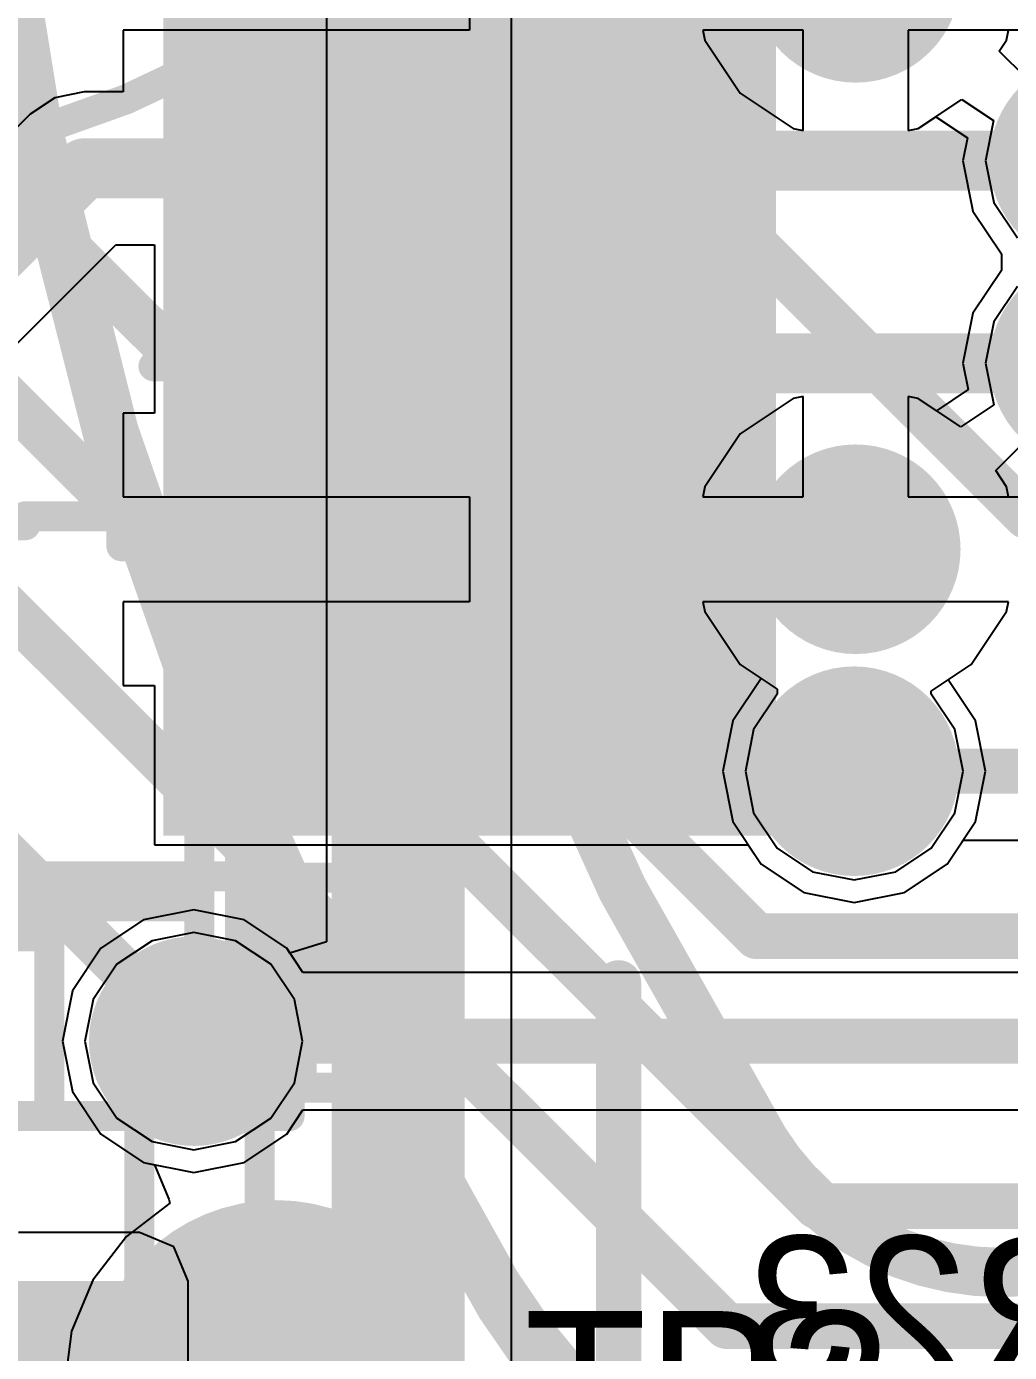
# Model space of a CAD drawing. Header units: millimetres. Extents: x 6 to 417, y 41 to 311.
# Drawn here: x 88.268 to 91.542, y 93.512 to 97.933 of the extents above; entities that cross this region are included whole.
import ezdxf

# ---------------------------------------------------------------- set-up
doc = ezdxf.new("R2010")
doc.units = ezdxf.units.MM
for name, color, linetype in [('BottomLayer', 5, 'Continuous'), ('BottomOverlay', 54, 'Continuous'), ('BottomPaste', 16, 'Continuous'), ('BottomSolder', 6, 'Continuous'), ('DrillDrawing', 1, 'Continuous'), ('KeepOutLayer', 6, 'Continuous'), ('Mechanical2', 216, 'Continuous'), ('Mechanical4', 56, 'Continuous'), ('MidLayer1', 16, 'Continuous'), ('MidLayer2', 76, 'Continuous'), ('MultiLayer', 9, 'Continuous'), ('TopLayer', 1, 'Continuous'), ('TopOverlay', 2, 'Continuous'), ('TopSolder', 216, 'Continuous')]:
    doc.layers.add(name, color=color, linetype=linetype)

msp = doc.modelspace()

# ---------------------------------------------------------------- linework, layer by layer
at = {"layer": 'BottomLayer'}
for p, q in [((89.744, 98.27), (89.744, 97.92)), ((89.744, 97.92), (88.59, 97.92)), ((88.59, 97.92), (88.59, 97.7149)), ((88.46, 97.7149), (88.3625, 97.6955)), ((88.59, 97.7149), (88.46, 97.7149)), ((88.3625, 97.6955), (88.2798, 97.6402)), ((88.2798, 97.6402), (87.5198, 96.8802)), ((87.9549, 96.5944), (88.5656, 97.2051)), ((88.5656, 97.2051), (88.694, 97.2051)), ((88.694, 97.2051), (88.694, 97.11)), ((88.694, 97.11), (88.694, 96.644)), ((88.694, 96.644), (88.59, 96.644)), ((88.59, 96.644), (88.59, 96.365)), ((88.59, 96.365), (89.744, 96.365)), ((89.744, 96.365), (89.744, 96.015)), ((89.744, 96.015), (88.59, 96.015)), ((88.59, 96.015), (88.59, 95.736)), ((88.59, 95.736), (88.694, 95.736)), ((88.694, 95.736), (88.694, 95.205)), ((91.3346, 95.1404), (91.3882, 95.2206)), ((91.3882, 95.2206), (91.95, 95.2206)), ((88.694, 95.205), (90.6723, 95.205)), ((90.6723, 95.205), (90.7154, 95.1404)), ((90.7154, 95.1404), (90.8575, 95.0455)), ((91.1925, 95.0455), (91.3346, 95.1404)), ((90.8575, 95.0455), (91.025, 95.0122)), ((91.025, 95.0122), (91.1925, 95.0455)), ((88.825, 94.9878), (88.6575, 94.9545)), ((88.9925, 94.9545), (88.825, 94.9878)), ((88.6575, 94.9545), (88.5154, 94.8596)), ((89.1346, 94.8596), (88.9925, 94.9545)), ((88.5154, 94.8596), (88.4205, 94.7175)), ((89.1882, 94.7794), (89.1346, 94.8596)), ((91.88, 94.7794), (89.1882, 94.7794)), ((88.4205, 94.7175), (88.3872, 94.55)), ((88.3872, 94.55), (88.4205, 94.3825)), ((88.4205, 94.3825), (88.5154, 94.2404)), ((89.1346, 94.2404), (89.1882, 94.3206)), ((89.1882, 94.3206), (91.975, 94.3206)), ((88.5154, 94.2404), (88.6575, 94.1455)), ((88.9925, 94.1455), (89.1346, 94.2404)), ((88.6575, 94.1455), (88.825, 94.1122)), ((88.825, 94.1122), (88.9925, 94.1455)), ((88.644, 93.9124), (88.2413, 93.9124)), ((88.7588, 93.8648), (88.644, 93.9124)), ((88.8064, 93.75), (88.7588, 93.8648)), ((88.8064, 91.25), (88.8064, 93.75))]:
    msp.add_line(p, q, dxfattribs=at)
for points, const_width in [([(90.8903, 98.095, 1), (91.1697, 98.095, 1)], 0.2794), ([(89.69, 97.485, 1), (89.79, 97.485, 1)], 0.1), ([(88.41, 97.46, 1), (88.51, 97.46, 1)], 0.1), ([(88.41, 97.46, 1), (88.51, 97.46, 1)], 0.1), ([(89.694, 97.46, 1), (89.794, 97.46, 1)], 0.1), ([(89.68, 96.81, 1), (89.78, 96.81, 1)], 0.1), ([(90.8903, 96.19, 1), (91.1697, 96.19, 1)], 0.2794), ([(89.6765, 96.19, 1), (89.8035, 96.19, 1)], 0.127), ([(90.9665, 96.19, 1), (91.0935, 96.19, 1)], 0.127), ([(90.8853, 95.45, 1), (91.1647, 95.45, 1)], 0.2794), ([(89.69, 95.555, 1), (89.79, 95.555, 1)], 0.1), ([(90.87, 95.555, 1), (90.97, 95.555, 1)], 0.1), ([(90.87, 95.555, 1), (90.97, 95.555, 1)], 0.1), ([(90.975, 95.45, 1), (91.075, 95.45, 1)], 0.1), ([(90.9875, 95.45, 1), (91.0625, 95.45, 1)], 0.075), ([(88.6853, 94.55, 1), (88.9647, 94.55, 1)], 0.2794), ([(88.7875, 94.55, 1), (88.8625, 94.55, 1)], 0.075)]:
    msp.add_lwpolyline(points, format="xyb", close=True, dxfattribs=dict(at, const_width=const_width))
for points, const_width in [([(89.74, 97.485), (91.825, 97.485)], 0.2), ([(87.7, 96.7), (88.46, 97.46)], 0.2), ([(88.46, 97.46), (89.744, 97.46)], 0.2), ([(89.73, 96.81), (91.825, 96.81)], 0.2), ([(89.74, 96.19), (91.03, 96.19)], 0.254), ([(89.74, 95.555), (90.92, 95.555)], 0.2), ([(90.92, 95.555), (91.025, 95.45)], 0.2), ([(91.025, 95.45), (91.95, 95.45)], 0.15), ([(88.825, 94.55), (91.975, 94.55)], 0.15)]:
    msp.add_lwpolyline(points, dxfattribs=dict(at, const_width=const_width))
for points in [[(90.644, 97.895), (90.644, 98.295), (88.844, 97.895), (88.844, 98.295)], [(90.644, 97.26), (90.644, 97.66), (88.844, 97.26), (88.844, 97.66)], [(90.644, 96.625), (90.644, 97.025), (88.844, 96.625), (88.844, 97.025)], [(90.644, 95.99), (90.644, 96.39), (88.844, 95.99), (88.844, 96.39)], [(90.644, 95.355), (90.644, 95.755), (88.844, 95.355), (88.844, 95.755)], [(88.644, 91.25), (88.644, 93.75), (86.644, 91.25), (86.644, 93.75)]]:
    msp.add_solid(points, dxfattribs=at)
at = {"layer": 'BottomOverlay', "const_width": 0.15}
msp.add_lwpolyline([(90.2404, 92.8964), (90.2404, 94.745)], dxfattribs=at)
at = {"layer": 'BottomOverlay', "const_width": 0.075}
msp.add_lwpolyline([(90.2029, 94.745, 1), (90.2779, 94.745, 1)], format="xyb", close=True, dxfattribs=at)
at = {"layer": 'BottomPaste'}
for points in [[(90.594, 97.31), (90.594, 97.61), (88.894, 97.31), (88.894, 97.61)], [(90.594, 96.675), (90.594, 96.975), (88.894, 96.675), (88.894, 96.975)], [(90.594, 96.04), (90.594, 96.34), (88.894, 96.04), (88.894, 96.34)], [(90.594, 95.405), (90.594, 95.705), (88.894, 95.405), (88.894, 95.705)]]:
    msp.add_solid(points, dxfattribs=at)
at = {"layer": 'BottomSolder', "const_width": 0.3494}
for points in [[(90.8553, 98.095, 1), (91.2047, 98.095, 1)], [(91.6503, 97.485, 1), (91.9997, 97.485, 1)], [(91.6503, 96.81, 1), (91.9997, 96.81, 1)], [(90.8553, 96.19, 1), (91.2047, 96.19, 1)], [(90.8503, 95.45, 1), (91.1997, 95.45, 1)], [(88.6503, 94.55, 1), (88.9997, 94.55, 1)]]:
    msp.add_lwpolyline(points, format="xyb", close=True, dxfattribs=at)
at = {"layer": 'BottomSolder'}
for points in [[(90.764, 97.775), (90.764, 98.415), (88.724, 97.775), (88.724, 98.415)], [(90.764, 97.14), (90.764, 97.78), (88.724, 97.14), (88.724, 97.78)], [(90.764, 96.505), (90.764, 97.145), (88.724, 96.505), (88.724, 97.145)], [(90.764, 95.87), (90.764, 96.51), (88.724, 95.87), (88.724, 96.51)], [(90.764, 95.235), (90.764, 95.875), (88.724, 95.235), (88.724, 95.875)]]:
    msp.add_solid(points, dxfattribs=at)
at = {"layer": 'DrillDrawing', "const_width": 0.1}
for points in [[(119.9857, 99, -39.996351), (119.9857, 101)], [(119.9819, 99, -39.98872), (119.9819, 101)]]:
    msp.add_lwpolyline(points, format="xyb", dxfattribs=at)
at = {"layer": 'DrillDrawing', "const_width": 0.1524}
for points in [[(90.9538, 96.19, 1), (91.1062, 96.19, 1)], [(90.9488, 95.45, 1), (91.1012, 95.45, 1)], [(88.7488, 94.55, 1), (88.9012, 94.55, 1)]]:
    msp.add_lwpolyline(points, format="xyb", close=True, dxfattribs=at)
at = {"layer": 'KeepOutLayer', "const_width": 0.1}
msp.add_lwpolyline([(119.9857, 99, -39.996351), (119.9857, 101)], format="xyb", dxfattribs=at)
at = {"layer": 'Mechanical2', "const_width": 0.1}
for points in [[(89.0439, 92.0097), (89.0439, 108.2)], [(88.9789, 94.3), (88.9789, 105.7)], [(89.4339, 94.9), (89.4339, 105.1)], [(88.8439, 96.96), (88.8439, 103.675)], [(89.3339, 97.4212), (89.3339, 102.5787)], [(89.3339, 97.4212), (90.2439, 98.3)], [(88.9789, 97.0784), (89.3339, 97.4212)], [(89.3339, 96.8), (89.3339, 97.4212)], [(88.6906, 96.8), (88.9789, 97.0784)], [(88.7739, 96.69), (88.7739, 96.96)], [(88.7739, 96.96), (88.8145, 96.96)], [(88.8145, 96.69), (88.8145, 96.96)], [(88.8145, 96.96), (88.9615, 96.96)], [(88.8769, 96.69), (88.8769, 96.96)], [(88.9615, 96.69), (88.9615, 96.96)], [(88.9615, 96.96), (89.2239, 96.96)], [(88.9769, 96.69), (88.9769, 96.96)], [(88.9903, 96.69), (88.9903, 96.96)], [(89.1339, 96.66), (89.1339, 96.96)], [(89.1373, 96.69), (89.1373, 96.96)], [(89.2239, 96.69), (89.2239, 96.96)], [(89.2239, 96.96), (89.9939, 96.96)], [(89.9939, 96.69), (89.9939, 96.96)], [(89.9939, 96.96), (90.0439, 96.96)], [(90.0439, 96.69), (90.0439, 96.96)], [(90.0439, 96.96), (90.1439, 96.96)], [(90.1439, 96.69), (90.1439, 96.96)], [(89.2809, 96.275), (89.2809, 96.875)], [(89.2809, 96.875), (89.4339, 96.875)], [(88.6906, 96.8), (88.9789, 96.8)], [(88.9789, 96.8), (89.2843, 96.8)], [(89.2843, 96.8), (89.5839, 96.8)], [(89.2843, 96.35), (89.2843, 96.8)], [(89.3339, 96.2), (89.3339, 96.8)], [(89.4843, 96.35), (89.4843, 96.8)], [(89.4939, 96.2), (89.4939, 96.8)], [(89.5447, 96.35), (89.5447, 96.8)], [(89.5484, 96.35), (89.5484, 96.8)], [(89.5839, 96.35), (89.5839, 96.8)], [(89.5839, 96.8), (89.6127, 96.8)], [(89.6127, 96.35), (89.6127, 96.8)], [(89.6127, 96.8), (89.7444, 96.8)], [(89.7036, 96.2), (89.7036, 96.8)], [(89.7039, 96.2), (89.7039, 96.8)], [(89.7444, 96.35), (89.7444, 96.8)], [(89.7444, 96.8), (89.9033, 96.8)], [(89.9033, 96.2), (89.9033, 96.8)], [(89.9033, 96.8), (89.9039, 96.8)], [(89.9039, 96.2), (89.9039, 96.8)], [(88.7739, 96.69), (88.8145, 96.69)], [(88.8145, 96.69), (88.9615, 96.69)], [(88.8439, 96.325), (88.8439, 96.69)], [(88.9615, 96.69), (89.2239, 96.69)], [(89.2239, 96.69), (89.9939, 96.69)], [(89.9939, 96.69), (90.0439, 96.69)], [(90.0439, 96.69), (90.1439, 96.69)], [(89.1339, 96.66), (89.4339, 96.66)], [(88.7739, 96.055), (88.7739, 96.325)], [(88.7739, 96.325), (88.8145, 96.325)], [(88.8145, 96.055), (88.8145, 96.325)], [(88.8145, 96.325), (88.9615, 96.325)], [(88.8769, 96.055), (88.8769, 96.325)], [(88.9615, 96.055), (88.9615, 96.325)], [(88.9615, 96.325), (89.2239, 96.325)], [(88.9769, 96.055), (88.9769, 96.325)], [(88.9903, 96.055), (88.9903, 96.325)], [(89.1339, 96.025), (89.1339, 96.325)], [(89.1373, 96.055), (89.1373, 96.325)], [(89.2239, 96.055), (89.2239, 96.325)], [(89.2239, 96.325), (89.9939, 96.325)], [(89.2843, 96.35), (89.5839, 96.35)], [(89.5515, 96.35), (89.5617, 96.2)], [(89.5839, 96.35), (89.6127, 96.35)], [(89.6127, 96.35), (89.7444, 96.35)], [(89.7444, 96.35), (89.7513, 96.35)], [(89.7513, 96.35), (89.7614, 96.2)], [(89.9939, 96.055), (89.9939, 96.325)], [(89.9939, 96.325), (90.0439, 96.325)], [(90.0439, 96.055), (90.0439, 96.325)], [(90.0439, 96.325), (90.1439, 96.325)], [(90.1439, 96.055), (90.1439, 96.325)], [(88.2639, 96.3), (88.5739, 96.3)], [(88.2639, 96.27), (88.2639, 96.3)], [(88.5839, 96.2), (88.5839, 96.29)], [(87.0239, 96.27), (88.2639, 96.27)], [(89.2809, 96.275), (89.4339, 96.275)], [(88.5839, 96.2), (88.9789, 96.2)], [(88.9789, 96.2), (89.3339, 96.2)], [(89.3339, 96.2), (89.4939, 96.2)], [(89.3339, 93.445), (89.3339, 96.2)], [(89.4939, 96.2), (89.5617, 96.2)], [(89.5617, 96.2), (89.7614, 96.2)], [(89.7614, 96.2), (89.9033, 96.2)], [(89.9033, 96.2), (89.9039, 96.2)], [(88.7739, 96.055), (88.8145, 96.055)], [(88.8145, 96.055), (88.9615, 96.055)], [(88.8439, 95.69), (88.8439, 96.055)], [(88.9615, 96.055), (89.2239, 96.055)], [(89.2239, 96.055), (89.9939, 96.055)], [(89.9939, 96.055), (90.0439, 96.055)], [(90.0439, 96.055), (90.1439, 96.055)], [(89.1339, 96.025), (89.4339, 96.025)], [(88.7739, 95.42), (88.7739, 95.69)], [(88.7739, 95.69), (88.8145, 95.69)], [(88.8145, 95.42), (88.8145, 95.69)], [(88.8145, 95.69), (88.9615, 95.69)], [(88.8769, 95.42), (88.8769, 95.69)], [(88.9615, 95.42), (88.9615, 95.69)], [(88.9615, 95.69), (89.2239, 95.69)], [(88.9769, 95.42), (88.9769, 95.69)], [(88.9903, 95.42), (88.9903, 95.69)], [(89.1339, 95.39), (89.1339, 95.69)], [(89.1373, 95.42), (89.1373, 95.69)], [(89.2239, 95.42), (89.2239, 95.69)], [(89.2239, 95.69), (89.9939, 95.69)], [(89.9939, 95.42), (89.9939, 95.69)], [(89.9939, 95.69), (90.0439, 95.69)], [(90.0439, 95.42), (90.0439, 95.69)], [(90.0439, 95.69), (90.1439, 95.69)], [(90.1439, 95.42), (90.1439, 95.69)], [(88.7739, 95.42), (88.8145, 95.42)], [(88.8145, 95.42), (88.9615, 95.42)], [(88.8439, 94.3), (88.8439, 95.42)], [(88.9615, 95.42), (89.2239, 95.42)], [(89.2239, 95.42), (89.9939, 95.42)], [(89.9939, 95.42), (90.0439, 95.42)], [(90.0439, 95.42), (90.1439, 95.42)], [(89.1339, 95.39), (89.4339, 95.39)], [(88.3439, 95.1), (89.1439, 95.1)], [(88.3439, 94.9), (88.3439, 95.1)], [(89.1439, 94.9), (89.1439, 95.1)], [(89.1839, 95.095), (89.4339, 95.095)], [(89.1839, 94.395), (89.1839, 95.095)], [(88.1789, 95), (88.8439, 95)], [(86.9439, 94.9), (88.3439, 94.9)], [(88.3439, 94.3), (88.3439, 94.9)], [(89.1439, 94.3), (89.1439, 94.9)], [(89.1439, 94.9), (89.4339, 94.9)], [(89.4339, 93.345), (89.4339, 94.9)], [(89.1839, 94.395), (89.4339, 94.395)], [(88.0439, 94.3), (88.6439, 94.3)], [(88.6439, 91.8), (88.6439, 94.3)], [(88.6439, 94.3), (89.1439, 94.3)], [(89.8197, 93.6531), (89.8517, 93.7338)], [(89.8517, 93.7338), (89.8602, 93.7551)]]:
    msp.add_lwpolyline(points, dxfattribs=at)
at = {"layer": 'Mechanical2'}
for points, const_width in [([(90.1439, 100, 1), (85.1439, 100, 1)], 0.1), ([(89.3089, 97.4212, 1), (89.3589, 97.4212, 1)], 0.05), ([(89.3089, 97.4212, 1), (89.3589, 97.4212, 1)], 0.05), ([(89.3089, 97.4212, 1), (89.3589, 97.4212, 1)], 0.05), ([(89.3089, 97.4212, 1), (89.3589, 97.4212, 1)], 0.05), ([(88.9539, 97.0784, 1), (89.0039, 97.0784, 1)], 0.05), ([(88.9539, 97.0784, 1), (89.0039, 97.0784, 1)], 0.05), ([(88.7489, 96.96, 1), (88.7989, 96.96, 1)], 0.05), ([(88.7489, 96.96, 1), (88.7989, 96.96, 1)], 0.05), ([(88.7895, 96.96, 1), (88.8395, 96.96, 1)], 0.05), ([(88.7895, 96.96, 1), (88.8395, 96.96, 1)], 0.05), ([(88.7895, 96.96, 1), (88.8395, 96.96, 1)], 0.05), ([(88.8189, 96.96, 1), (88.8689, 96.96, 1)], 0.05), ([(88.8519, 96.96, 1), (88.9019, 96.96, 1)], 0.05), ([(88.9365, 96.96, 1), (88.9865, 96.96, 1)], 0.05), ([(88.9365, 96.96, 1), (88.9865, 96.96, 1)], 0.05), ([(88.9365, 96.96, 1), (88.9865, 96.96, 1)], 0.05), ([(88.9519, 96.96, 1), (89.0019, 96.96, 1)], 0.05), ([(88.9653, 96.96, 1), (89.0153, 96.96, 1)], 0.05), ([(89.1089, 96.96, 1), (89.1589, 96.96, 1)], 0.05), ([(89.1123, 96.96, 1), (89.1623, 96.96, 1)], 0.05), ([(89.1989, 96.96, 1), (89.2489, 96.96, 1)], 0.05), ([(89.1989, 96.96, 1), (89.2489, 96.96, 1)], 0.05), ([(89.1989, 96.96, 1), (89.2489, 96.96, 1)], 0.05), ([(89.9689, 96.96, 1), (90.0189, 96.96, 1)], 0.05), ([(89.9689, 96.96, 1), (90.0189, 96.96, 1)], 0.05), ([(89.9689, 96.96, 1), (90.0189, 96.96, 1)], 0.05), ([(90.0189, 96.96, 1), (90.0689, 96.96, 1)], 0.05), ([(90.0189, 96.96, 1), (90.0689, 96.96, 1)], 0.05), ([(90.0189, 96.96, 1), (90.0689, 96.96, 1)], 0.05), ([(90.1189, 96.96, 1), (90.1689, 96.96, 1)], 0.05), ([(90.1189, 96.96, 1), (90.1689, 96.96, 1)], 0.05), ([(89.2559, 96.875, 1), (89.3059, 96.875, 1)], 0.05), ([(89.2559, 96.875, 1), (89.3059, 96.875, 1)], 0.05), ([(89.4089, 96.875, 1), (89.4589, 96.875, 1)], 0.05), ([(88.6656, 96.8, 1), (88.7156, 96.8, 1)], 0.05), ([(88.6656, 96.8, 1), (88.7156, 96.8, 1)], 0.05), ([(88.9539, 96.8, 1), (89.0039, 96.8, 1)], 0.05), ([(88.9539, 96.8, 1), (89.0039, 96.8, 1)], 0.05), ([(89.2593, 96.8, 1), (89.3093, 96.8, 1)], 0.05), ([(89.2593, 96.8, 1), (89.3093, 96.8, 1)], 0.05), ([(89.2593, 96.8, 1), (89.3093, 96.8, 1)], 0.05), ([(89.3089, 96.8, 1), (89.3589, 96.8, 1)], 0.05), ([(89.3089, 96.8, 1), (89.3589, 96.8, 1)], 0.05), ([(89.4593, 96.8, 1), (89.5093, 96.8, 1)], 0.05), ([(89.4689, 96.8, 1), (89.5189, 96.8, 1)], 0.05), ([(89.5197, 96.8, 1), (89.5697, 96.8, 1)], 0.05), ([(89.5234, 96.8, 1), (89.5734, 96.8, 1)], 0.05), ([(89.5589, 96.8, 1), (89.6089, 96.8, 1)], 0.05), ([(89.5589, 96.8, 1), (89.6089, 96.8, 1)], 0.05), ([(89.5589, 96.8, 1), (89.6089, 96.8, 1)], 0.05), ([(89.5877, 96.8, 1), (89.6377, 96.8, 1)], 0.05), ([(89.5877, 96.8, 1), (89.6377, 96.8, 1)], 0.05), ([(89.5877, 96.8, 1), (89.6377, 96.8, 1)], 0.05), ([(89.6786, 96.8, 1), (89.7286, 96.8, 1)], 0.05), ([(89.6789, 96.8, 1), (89.7289, 96.8, 1)], 0.05), ([(89.7194, 96.8, 1), (89.7694, 96.8, 1)], 0.05), ([(89.7194, 96.8, 1), (89.7694, 96.8, 1)], 0.05), ([(89.7194, 96.8, 1), (89.7694, 96.8, 1)], 0.05), ([(89.8783, 96.8, 1), (89.9283, 96.8, 1)], 0.05), ([(89.8783, 96.8, 1), (89.9283, 96.8, 1)], 0.05), ([(89.8783, 96.8, 1), (89.9283, 96.8, 1)], 0.05), ([(89.8789, 96.8, 1), (89.9289, 96.8, 1)], 0.05), ([(89.8789, 96.8, 1), (89.9289, 96.8, 1)], 0.05), ([(88.7489, 96.69, 1), (88.7989, 96.69, 1)], 0.05), ([(88.7489, 96.69, 1), (88.7989, 96.69, 1)], 0.05), ([(88.7895, 96.69, 1), (88.8395, 96.69, 1)], 0.05), ([(88.7895, 96.69, 1), (88.8395, 96.69, 1)], 0.05), ([(88.7895, 96.69, 1), (88.8395, 96.69, 1)], 0.05), ([(88.8189, 96.69, 1), (88.8689, 96.69, 1)], 0.05), ([(88.8519, 96.69, 1), (88.9019, 96.69, 1)], 0.05), ([(88.9365, 96.69, 1), (88.9865, 96.69, 1)], 0.05), ([(88.9365, 96.69, 1), (88.9865, 96.69, 1)], 0.05), ([(88.9365, 96.69, 1), (88.9865, 96.69, 1)], 0.05), ([(88.9519, 96.69, 1), (89.0019, 96.69, 1)], 0.05), ([(88.9653, 96.69, 1), (89.0153, 96.69, 1)], 0.05), ([(89.1123, 96.69, 1), (89.1623, 96.69, 1)], 0.05), ([(89.1989, 96.69, 1), (89.2489, 96.69, 1)], 0.05), ([(89.1989, 96.69, 1), (89.2489, 96.69, 1)], 0.05), ([(89.1989, 96.69, 1), (89.2489, 96.69, 1)], 0.05), ([(89.9689, 96.69, 1), (90.0189, 96.69, 1)], 0.05), ([(89.9689, 96.69, 1), (90.0189, 96.69, 1)], 0.05), ([(89.9689, 96.69, 1), (90.0189, 96.69, 1)], 0.05), ([(90.0189, 96.69, 1), (90.0689, 96.69, 1)], 0.05), ([(90.0189, 96.69, 1), (90.0689, 96.69, 1)], 0.05), ([(90.0189, 96.69, 1), (90.0689, 96.69, 1)], 0.05), ([(90.1189, 96.69, 1), (90.1689, 96.69, 1)], 0.05), ([(90.1189, 96.69, 1), (90.1689, 96.69, 1)], 0.05), ([(89.1089, 96.66, 1), (89.1589, 96.66, 1)], 0.05), ([(89.1089, 96.66, 1), (89.1589, 96.66, 1)], 0.05), ([(89.4089, 96.66, 1), (89.4589, 96.66, 1)], 0.05), ([(88.7489, 96.325, 1), (88.7989, 96.325, 1)], 0.05), ([(88.7489, 96.325, 1), (88.7989, 96.325, 1)], 0.05), ([(88.7895, 96.325, 1), (88.8395, 96.325, 1)], 0.05), ([(88.7895, 96.325, 1), (88.8395, 96.325, 1)], 0.05), ([(88.7895, 96.325, 1), (88.8395, 96.325, 1)], 0.05), ([(88.8189, 96.325, 1), (88.8689, 96.325, 1)], 0.05), ([(88.8519, 96.325, 1), (88.9019, 96.325, 1)], 0.05), ([(88.9365, 96.325, 1), (88.9865, 96.325, 1)], 0.05), ([(88.9365, 96.325, 1), (88.9865, 96.325, 1)], 0.05), ([(88.9365, 96.325, 1), (88.9865, 96.325, 1)], 0.05), ([(88.9519, 96.325, 1), (89.0019, 96.325, 1)], 0.05), ([(88.9653, 96.325, 1), (89.0153, 96.325, 1)], 0.05), ([(89.1089, 96.325, 1), (89.1589, 96.325, 1)], 0.05), ([(89.1123, 96.325, 1), (89.1623, 96.325, 1)], 0.05), ([(89.1989, 96.325, 1), (89.2489, 96.325, 1)], 0.05), ([(89.1989, 96.325, 1), (89.2489, 96.325, 1)], 0.05), ([(89.1989, 96.325, 1), (89.2489, 96.325, 1)], 0.05), ([(89.2593, 96.35, 1), (89.3093, 96.35, 1)], 0.05), ([(89.2593, 96.35, 1), (89.3093, 96.35, 1)], 0.05), ([(89.4593, 96.35, 1), (89.5093, 96.35, 1)], 0.05), ([(89.5197, 96.35, 1), (89.5697, 96.35, 1)], 0.05), ([(89.5234, 96.35, 1), (89.5734, 96.35, 1)], 0.05), ([(89.5265, 96.35, 1), (89.5765, 96.35, 1)], 0.05), ([(89.5589, 96.35, 1), (89.6089, 96.35, 1)], 0.05), ([(89.5589, 96.35, 1), (89.6089, 96.35, 1)], 0.05), ([(89.5589, 96.35, 1), (89.6089, 96.35, 1)], 0.05), ([(89.5877, 96.35, 1), (89.6377, 96.35, 1)], 0.05), ([(89.5877, 96.35, 1), (89.6377, 96.35, 1)], 0.05), ([(89.5877, 96.35, 1), (89.6377, 96.35, 1)], 0.05), ([(89.7194, 96.35, 1), (89.7694, 96.35, 1)], 0.05), ([(89.7194, 96.35, 1), (89.7694, 96.35, 1)], 0.05), ([(89.7194, 96.35, 1), (89.7694, 96.35, 1)], 0.05), ([(89.7263, 96.35, 1), (89.7763, 96.35, 1)], 0.05), ([(89.7263, 96.35, 1), (89.7763, 96.35, 1)], 0.05), ([(89.9689, 96.325, 1), (90.0189, 96.325, 1)], 0.05), ([(89.9689, 96.325, 1), (90.0189, 96.325, 1)], 0.05), ([(89.9689, 96.325, 1), (90.0189, 96.325, 1)], 0.05), ([(90.0189, 96.325, 1), (90.0689, 96.325, 1)], 0.05), ([(90.0189, 96.325, 1), (90.0689, 96.325, 1)], 0.05), ([(90.0189, 96.325, 1), (90.0689, 96.325, 1)], 0.05), ([(90.1189, 96.325, 1), (90.1689, 96.325, 1)], 0.05), ([(90.1189, 96.325, 1), (90.1689, 96.325, 1)], 0.05), ([(88.2389, 96.3, 1), (88.2889, 96.3, 1)], 0.05), ([(88.2389, 96.3, 1), (88.2889, 96.3, 1)], 0.05), ([(88.5489, 96.3, 1), (88.5989, 96.3, 1)], 0.05), ([(88.5489, 96.3, 1), (88.5989, 96.3, 1)], 0.05), ([(88.5589, 96.29, 1), (88.6089, 96.29, 1)], 0.05), ([(88.5589, 96.29, 1), (88.6089, 96.29, 1)], 0.05), ([(88.2389, 96.27, 1), (88.2889, 96.27, 1)], 0.05), ([(88.2389, 96.27, 1), (88.2889, 96.27, 1)], 0.05), ([(89.2559, 96.275, 1), (89.3059, 96.275, 1)], 0.05), ([(89.2559, 96.275, 1), (89.3059, 96.275, 1)], 0.05), ([(89.4089, 96.275, 1), (89.4589, 96.275, 1)], 0.05), ([(88.5589, 96.2, 1), (88.6089, 96.2, 1)], 0.05), ([(88.5589, 96.2, 1), (88.6089, 96.2, 1)], 0.05), ([(88.9539, 96.2, 1), (89.0039, 96.2, 1)], 0.05), ([(88.9539, 96.2, 1), (89.0039, 96.2, 1)], 0.05), ([(89.3089, 96.2, 1), (89.3589, 96.2, 1)], 0.05), ([(89.3089, 96.2, 1), (89.3589, 96.2, 1)], 0.05), ([(89.3089, 96.2, 1), (89.3589, 96.2, 1)], 0.05), ([(89.3089, 96.2, 1), (89.3589, 96.2, 1)], 0.05), ([(89.4689, 96.2, 1), (89.5189, 96.2, 1)], 0.05), ([(89.4689, 96.2, 1), (89.5189, 96.2, 1)], 0.05), ([(89.4689, 96.2, 1), (89.5189, 96.2, 1)], 0.05), ([(89.5367, 96.2, 1), (89.5867, 96.2, 1)], 0.05), ([(89.5367, 96.2, 1), (89.5867, 96.2, 1)], 0.05), ([(89.5367, 96.2, 1), (89.5867, 96.2, 1)], 0.05), ([(89.6786, 96.2, 1), (89.7286, 96.2, 1)], 0.05), ([(89.6789, 96.2, 1), (89.7289, 96.2, 1)], 0.05), ([(89.7364, 96.2, 1), (89.7864, 96.2, 1)], 0.05), ([(89.7364, 96.2, 1), (89.7864, 96.2, 1)], 0.05), ([(89.7364, 96.2, 1), (89.7864, 96.2, 1)], 0.05), ([(89.8783, 96.2, 1), (89.9283, 96.2, 1)], 0.05), ([(89.8783, 96.2, 1), (89.9283, 96.2, 1)], 0.05), ([(89.8783, 96.2, 1), (89.9283, 96.2, 1)], 0.05), ([(89.8789, 96.2, 1), (89.9289, 96.2, 1)], 0.05), ([(89.8789, 96.2, 1), (89.9289, 96.2, 1)], 0.05), ([(88.7489, 96.055, 1), (88.7989, 96.055, 1)], 0.05), ([(88.7489, 96.055, 1), (88.7989, 96.055, 1)], 0.05), ([(88.7895, 96.055, 1), (88.8395, 96.055, 1)], 0.05), ([(88.7895, 96.055, 1), (88.8395, 96.055, 1)], 0.05), ([(88.7895, 96.055, 1), (88.8395, 96.055, 1)], 0.05), ([(88.8189, 96.055, 1), (88.8689, 96.055, 1)], 0.05), ([(88.8519, 96.055, 1), (88.9019, 96.055, 1)], 0.05), ([(88.9365, 96.055, 1), (88.9865, 96.055, 1)], 0.05), ([(88.9365, 96.055, 1), (88.9865, 96.055, 1)], 0.05), ([(88.9365, 96.055, 1), (88.9865, 96.055, 1)], 0.05), ([(88.9519, 96.055, 1), (89.0019, 96.055, 1)], 0.05), ([(88.9653, 96.055, 1), (89.0153, 96.055, 1)], 0.05), ([(89.1123, 96.055, 1), (89.1623, 96.055, 1)], 0.05), ([(89.1989, 96.055, 1), (89.2489, 96.055, 1)], 0.05), ([(89.1989, 96.055, 1), (89.2489, 96.055, 1)], 0.05), ([(89.1989, 96.055, 1), (89.2489, 96.055, 1)], 0.05), ([(89.9689, 96.055, 1), (90.0189, 96.055, 1)], 0.05), ([(89.9689, 96.055, 1), (90.0189, 96.055, 1)], 0.05), ([(89.9689, 96.055, 1), (90.0189, 96.055, 1)], 0.05), ([(90.0189, 96.055, 1), (90.0689, 96.055, 1)], 0.05), ([(90.0189, 96.055, 1), (90.0689, 96.055, 1)], 0.05), ([(90.0189, 96.055, 1), (90.0689, 96.055, 1)], 0.05), ([(90.1189, 96.055, 1), (90.1689, 96.055, 1)], 0.05), ([(90.1189, 96.055, 1), (90.1689, 96.055, 1)], 0.05), ([(89.1089, 96.025, 1), (89.1589, 96.025, 1)], 0.05), ([(89.1089, 96.025, 1), (89.1589, 96.025, 1)], 0.05), ([(89.4089, 96.025, 1), (89.4589, 96.025, 1)], 0.05), ([(88.7489, 95.69, 1), (88.7989, 95.69, 1)], 0.05), ([(88.7489, 95.69, 1), (88.7989, 95.69, 1)], 0.05), ([(88.7895, 95.69, 1), (88.8395, 95.69, 1)], 0.05), ([(88.7895, 95.69, 1), (88.8395, 95.69, 1)], 0.05), ([(88.7895, 95.69, 1), (88.8395, 95.69, 1)], 0.05), ([(88.8189, 95.69, 1), (88.8689, 95.69, 1)], 0.05), ([(88.8519, 95.69, 1), (88.9019, 95.69, 1)], 0.05), ([(88.9365, 95.69, 1), (88.9865, 95.69, 1)], 0.05), ([(88.9365, 95.69, 1), (88.9865, 95.69, 1)], 0.05), ([(88.9365, 95.69, 1), (88.9865, 95.69, 1)], 0.05), ([(88.9519, 95.69, 1), (89.0019, 95.69, 1)], 0.05), ([(88.9653, 95.69, 1), (89.0153, 95.69, 1)], 0.05), ([(89.1089, 95.69, 1), (89.1589, 95.69, 1)], 0.05), ([(89.1123, 95.69, 1), (89.1623, 95.69, 1)], 0.05), ([(89.1989, 95.69, 1), (89.2489, 95.69, 1)], 0.05), ([(89.1989, 95.69, 1), (89.2489, 95.69, 1)], 0.05), ([(89.1989, 95.69, 1), (89.2489, 95.69, 1)], 0.05), ([(89.9689, 95.69, 1), (90.0189, 95.69, 1)], 0.05), ([(89.9689, 95.69, 1), (90.0189, 95.69, 1)], 0.05), ([(89.9689, 95.69, 1), (90.0189, 95.69, 1)], 0.05), ([(90.0189, 95.69, 1), (90.0689, 95.69, 1)], 0.05), ([(90.0189, 95.69, 1), (90.0689, 95.69, 1)], 0.05), ([(90.0189, 95.69, 1), (90.0689, 95.69, 1)], 0.05), ([(90.1189, 95.69, 1), (90.1689, 95.69, 1)], 0.05), ([(90.1189, 95.69, 1), (90.1689, 95.69, 1)], 0.05), ([(88.7489, 95.42, 1), (88.7989, 95.42, 1)], 0.05), ([(88.7489, 95.42, 1), (88.7989, 95.42, 1)], 0.05), ([(88.7895, 95.42, 1), (88.8395, 95.42, 1)], 0.05), ([(88.7895, 95.42, 1), (88.8395, 95.42, 1)], 0.05), ([(88.7895, 95.42, 1), (88.8395, 95.42, 1)], 0.05), ([(88.8189, 95.42, 1), (88.8689, 95.42, 1)], 0.05), ([(88.8519, 95.42, 1), (88.9019, 95.42, 1)], 0.05), ([(88.9365, 95.42, 1), (88.9865, 95.42, 1)], 0.05), ([(88.9365, 95.42, 1), (88.9865, 95.42, 1)], 0.05), ([(88.9365, 95.42, 1), (88.9865, 95.42, 1)], 0.05), ([(88.9519, 95.42, 1), (89.0019, 95.42, 1)], 0.05), ([(88.9653, 95.42, 1), (89.0153, 95.42, 1)], 0.05), ([(89.1123, 95.42, 1), (89.1623, 95.42, 1)], 0.05), ([(89.1989, 95.42, 1), (89.2489, 95.42, 1)], 0.05), ([(89.1989, 95.42, 1), (89.2489, 95.42, 1)], 0.05), ([(89.1989, 95.42, 1), (89.2489, 95.42, 1)], 0.05), ([(89.9689, 95.42, 1), (90.0189, 95.42, 1)], 0.05), ([(89.9689, 95.42, 1), (90.0189, 95.42, 1)], 0.05), ([(89.9689, 95.42, 1), (90.0189, 95.42, 1)], 0.05), ([(90.0189, 95.42, 1), (90.0689, 95.42, 1)], 0.05), ([(90.0189, 95.42, 1), (90.0689, 95.42, 1)], 0.05), ([(90.0189, 95.42, 1), (90.0689, 95.42, 1)], 0.05), ([(90.1189, 95.42, 1), (90.1689, 95.42, 1)], 0.05), ([(90.1189, 95.42, 1), (90.1689, 95.42, 1)], 0.05), ([(89.1089, 95.39, 1), (89.1589, 95.39, 1)], 0.05), ([(89.1089, 95.39, 1), (89.1589, 95.39, 1)], 0.05), ([(89.4089, 95.39, 1), (89.4589, 95.39, 1)], 0.05), ([(88.3189, 95.1, 1), (88.3689, 95.1, 1)], 0.05), ([(88.3189, 95.1, 1), (88.3689, 95.1, 1)], 0.05), ([(89.1189, 95.1, 1), (89.1689, 95.1, 1)], 0.05), ([(89.1189, 95.1, 1), (89.1689, 95.1, 1)], 0.05), ([(89.1589, 95.095, 1), (89.2089, 95.095, 1)], 0.05), ([(89.1589, 95.095, 1), (89.2089, 95.095, 1)], 0.05), ([(89.4089, 95.095, 1), (89.4589, 95.095, 1)], 0.05), ([(88.8189, 95, 1), (88.8689, 95, 1)], 0.05), ([(88.3189, 94.9, 1), (88.3689, 94.9, 1)], 0.05), ([(88.3189, 94.9, 1), (88.3689, 94.9, 1)], 0.05), ([(88.3189, 94.9, 1), (88.3689, 94.9, 1)], 0.05), ([(89.1189, 94.9, 1), (89.1689, 94.9, 1)], 0.05), ([(89.1189, 94.9, 1), (89.1689, 94.9, 1)], 0.05), ([(89.1189, 94.9, 1), (89.1689, 94.9, 1)], 0.05), ([(89.4089, 94.9, 1), (89.4589, 94.9, 1)], 0.05), ([(89.4089, 94.9, 1), (89.4589, 94.9, 1)], 0.05), ([(89.4089, 94.9, 1), (89.4589, 94.9, 1)], 0.05), ([(89.1589, 94.395, 1), (89.2089, 94.395, 1)], 0.05), ([(89.1589, 94.395, 1), (89.2089, 94.395, 1)], 0.05), ([(89.4089, 94.395, 1), (89.4589, 94.395, 1)], 0.05), ([(88.3189, 94.3, 1), (88.3689, 94.3, 1)], 0.05), ([(88.6189, 94.3, 1), (88.6689, 94.3, 1)], 0.05), ([(88.6189, 94.3, 1), (88.6689, 94.3, 1)], 0.05), ([(88.6189, 94.3, 1), (88.6689, 94.3, 1)], 0.05), ([(88.8189, 94.3, 1), (88.8689, 94.3, 1)], 0.05), ([(88.9539, 94.3, 1), (89.0039, 94.3, 1)], 0.05), ([(89.1189, 94.3, 1), (89.1689, 94.3, 1)], 0.05), ([(89.1189, 94.3, 1), (89.1689, 94.3, 1)], 0.05), ([(89.8267, 93.7338, 1), (89.8767, 93.7338, 1)], 0.05), ([(89.8267, 93.7338, 1), (89.8767, 93.7338, 1)], 0.05), ([(89.8352, 93.7551, 1), (89.8852, 93.7551, 1)], 0.05), ([(89.7947, 93.6531, 1), (89.8446, 93.6531, 1)], 0.05)]:
    msp.add_lwpolyline(points, format="xyb", close=True, dxfattribs=dict(at, const_width=const_width))
at = {"layer": 'Mechanical2', "const_width": 0.1}
msp.add_lwpolyline([(88.5739, 96.3, -0.414214), (88.5839, 96.29)], format="xyb", dxfattribs=at)
at = {"layer": 'Mechanical4', "const_width": 0.1}
for points in [[(90.6983, 94.2009, -0.132985), (89.0438, 99.6881)], [(90.7531, 94.2351, -0.132985), (89.1083, 99.6899)], [(89.8197, 93.6531, -0.132991), (88.0087, 99.6586)], [(89.8602, 93.7551, -0.131599), (88.0968, 99.6611)], [(91.6042, 93.7505, -0.283237), (90.6983, 94.2009)], [(91.5983, 93.8148, -0.283237), (90.7531, 94.2351)], [(91.7438, 92.8119, -0.284715), (89.8602, 93.7551)], [(91.6975, 92.7192, -0.283237), (89.8197, 93.6531)]]:
    msp.add_lwpolyline(points, format="xyb", dxfattribs=at)
msp.add_lwpolyline([(90.6983, 94.2009), (90.7531, 94.2351)], dxfattribs=at)
at = {"layer": 'Mechanical4', "const_width": 0.05}
for points in [[(90.6733, 94.2009, 1), (90.7233, 94.2009, 1)], [(90.6733, 94.2009, 1), (90.7233, 94.2009, 1)], [(90.6733, 94.2009, 1), (90.7233, 94.2009, 1)], [(90.7281, 94.2351, 1), (90.7781, 94.2351, 1)], [(90.7281, 94.2351, 1), (90.7781, 94.2351, 1)], [(90.7281, 94.2351, 1), (90.7781, 94.2351, 1)], [(89.8352, 93.7551, 1), (89.8852, 93.7551, 1)], [(89.8352, 93.7551, 1), (89.8852, 93.7551, 1)], [(89.7947, 93.6531, 1), (89.8446, 93.6531, 1)], [(89.7947, 93.6531, 1), (89.8446, 93.6531, 1)]]:
    msp.add_lwpolyline(points, format="xyb", close=True, dxfattribs=at)
at = {"layer": 'MidLayer1'}
for p, q in [((90.855, 97.92), (90.5209, 97.92)), ((90.5209, 97.92), (90.5275, 97.8869)), ((90.855, 97.586), (90.855, 97.92)), ((91.539, 97.92), (91.205, 97.92)), ((91.205, 97.92), (91.205, 97.586)), ((91.5324, 97.8869), (91.539, 97.92)), ((90.5275, 97.8869), (90.6454, 97.7104)), ((91.5085, 97.851), (91.5324, 97.8869)), ((91.5983, 97.7612), (91.5085, 97.851)), ((90.6454, 97.7104), (90.8219, 97.5925)), ((91.2381, 97.5925), (91.3835, 97.6897)), ((91.3835, 97.6897), (91.4891, 97.6192)), ((91.4891, 97.6192), (91.4624, 97.485)), ((90.8219, 97.5925), (90.855, 97.586)), ((91.205, 97.586), (91.2381, 97.5925)), ((91.4624, 97.485), (91.49, 97.3463)), ((91.49, 97.3463), (91.5686, 97.2286)), ((91.5686, 97.0664), (91.49, 96.9487)), ((91.49, 96.9487), (91.4624, 96.81)), ((91.4624, 96.81), (91.49, 96.6713)), ((90.8219, 96.6925), (90.6454, 96.5746)), ((90.855, 96.699), (90.8219, 96.6925)), ((90.855, 96.365), (90.855, 96.699)), ((91.2381, 96.6925), (91.205, 96.699)), ((91.205, 96.699), (91.205, 96.365)), ((91.3799, 96.5977), (91.2381, 96.6925)), ((91.49, 96.6713), (91.3799, 96.5977)), ((90.6454, 96.5746), (90.5275, 96.3981)), ((91.4964, 96.4521), (91.5862, 96.5419)), ((91.5324, 96.3981), (91.4964, 96.4521)), ((90.5275, 96.3981), (90.5209, 96.365)), ((91.539, 96.365), (91.5324, 96.3981)), ((90.5209, 96.365), (90.855, 96.365)), ((91.205, 96.365), (91.539, 96.365)), ((91.539, 96.015), (90.5209, 96.015)), ((90.5209, 96.015), (90.5275, 95.9819)), ((90.5275, 95.9819), (90.6454, 95.8054)), ((91.4145, 95.8054), (91.5324, 95.9819)), ((91.5324, 95.9819), (91.539, 96.015)), ((90.6454, 95.8054), (90.7686, 95.7231)), ((91.2814, 95.7165), (91.4145, 95.8054)), ((90.7686, 95.7231), (90.7686, 95.7064)), ((91.2814, 95.7064), (91.2814, 95.7165)), ((90.7686, 95.7064), (90.69, 95.5887)), ((91.36, 95.5887), (91.2814, 95.7064)), ((90.69, 95.5887), (90.6624, 95.45)), ((91.3876, 95.45), (91.36, 95.5887)), ((90.6624, 95.45), (90.69, 95.3113)), ((91.36, 95.3113), (91.3876, 95.45)), ((90.69, 95.3113), (90.7686, 95.1936)), ((91.2814, 95.1936), (91.36, 95.3113)), ((90.7686, 95.1936), (90.8863, 95.115)), ((91.1637, 95.115), (91.2814, 95.1936)), ((90.8863, 95.115), (91.025, 95.0874)), ((91.025, 95.0874), (91.1637, 95.115)), ((88.825, 94.9126), (88.6863, 94.885)), ((88.9637, 94.885), (88.825, 94.9126)), ((88.6863, 94.885), (88.5686, 94.8064)), ((89.0814, 94.8064), (88.9637, 94.885)), ((88.5686, 94.8064), (88.49, 94.6887)), ((89.16, 94.6887), (89.0814, 94.8064)), ((88.49, 94.6887), (88.4624, 94.55)), ((89.1876, 94.55), (89.16, 94.6887)), ((88.4624, 94.55), (88.49, 94.4113)), ((89.16, 94.4113), (89.1876, 94.55)), ((88.49, 94.4113), (88.5686, 94.2936)), ((89.0814, 94.2936), (89.16, 94.4113)), ((88.5686, 94.2936), (88.6863, 94.215)), ((88.9637, 94.215), (89.0814, 94.2936)), ((88.6863, 94.215), (88.825, 94.1874)), ((88.825, 94.1874), (88.9637, 94.215))]:
    msp.add_line(p, q, dxfattribs=at)
at = {"layer": 'MidLayer1', "const_width": 0.2794}
for points in [[(90.8903, 98.095, 1), (91.1697, 98.095, 1)], [(90.8903, 96.19, 1), (91.1697, 96.19, 1)], [(90.8853, 95.45, 1), (91.1647, 95.45, 1)], [(88.6853, 94.55, 1), (88.9647, 94.55, 1)]]:
    msp.add_lwpolyline(points, format="xyb", close=True, dxfattribs=at)
at = {"layer": 'MidLayer2', "const_width": 0.1524}
for points in [[(88.5, 99.4), (91.6, 96.3)], [(86.879, 98.721), (90.7, 94.9)], [(87.413, 97.487), (90.9, 94)], [(87.388, 96.812), (90.6, 93.6)], [(91.6, 96.3), (92.145, 96.3)], [(88.125, 95.25), (88.825, 94.55)], [(90.7, 94.9), (92.525, 94.9)], [(90.9, 94), (98.9, 94)], [(90.6, 93.6), (98.884, 93.6)]]:
    msp.add_lwpolyline(points, dxfattribs=at)
at = {"layer": 'MidLayer2'}
for points, const_width in [([(90.8903, 98.095, 1), (91.1697, 98.095, 1)], 0.2794), ([(90.8903, 96.19, 1), (91.1697, 96.19, 1)], 0.2794), ([(91.5619, 96.3, 1), (91.6381, 96.3, 1)], 0.0762), ([(91.5619, 96.3, 1), (91.6381, 96.3, 1)], 0.0762), ([(90.8853, 95.45, 1), (91.1647, 95.45, 1)], 0.2794), ([(90.6619, 94.9, 1), (90.7381, 94.9, 1)], 0.0762), ([(90.6619, 94.9, 1), (90.7381, 94.9, 1)], 0.0762), ([(88.6853, 94.55, 1), (88.9647, 94.55, 1)], 0.2794), ([(88.7869, 94.55, 1), (88.8631, 94.55, 1)], 0.0762), ([(90.8619, 94, 1), (90.9381, 94, 1)], 0.0762), ([(90.8619, 94, 1), (90.9381, 94, 1)], 0.0762), ([(90.5619, 93.6, 1), (90.6381, 93.6, 1)], 0.0762), ([(90.5619, 93.6, 1), (90.6381, 93.6, 1)], 0.0762)]:
    msp.add_lwpolyline(points, format="xyb", close=True, dxfattribs=dict(at, const_width=const_width))
at = {"layer": 'MultiLayer', "const_width": 0.2794}
for points in [[(90.8903, 98.095, 1), (91.1697, 98.095, 1)], [(90.8903, 96.19, 1), (91.1697, 96.19, 1)], [(90.8853, 95.45, 1), (91.1647, 95.45, 1)], [(88.6853, 94.55, 1), (88.9647, 94.55, 1)]]:
    msp.add_lwpolyline(points, format="xyb", close=True, dxfattribs=at)
at = {"layer": 'TopLayer'}
for p, q in [((89.2667, 99.277), (89.2667, 94.8806)), ((89.8833, 92.6854), (89.8833, 99.1493)), ((90.855, 97.92), (90.5209, 97.92)), ((90.5209, 97.92), (90.5275, 97.8869)), ((90.855, 97.586), (90.855, 97.92)), ((91.6006, 97.92), (91.205, 97.92)), ((91.205, 97.92), (91.205, 97.586)), ((90.5275, 97.8869), (90.6454, 97.7104)), ((90.6454, 97.7104), (90.8219, 97.5925)), ((91.2381, 97.5925), (91.2967, 97.6317)), ((91.2967, 97.6317), (91.4023, 97.5612)), ((90.8219, 97.5925), (90.855, 97.586)), ((91.205, 97.586), (91.2381, 97.5925)), ((91.4023, 97.5612), (91.3872, 97.485)), ((91.3872, 97.485), (91.4205, 97.3175)), ((91.4205, 97.3175), (91.5154, 97.1754)), ((91.5154, 97.1754), (91.5154, 97.1196)), ((91.5154, 97.1196), (91.4205, 96.9775)), ((91.4205, 96.9775), (91.3872, 96.81)), ((91.3872, 96.81), (91.4046, 96.7223)), ((90.8219, 96.6925), (90.6454, 96.5746)), ((90.855, 96.699), (90.8219, 96.6925)), ((90.855, 96.365), (90.855, 96.699)), ((91.2381, 96.6925), (91.205, 96.699)), ((91.205, 96.699), (91.205, 96.365)), ((91.299, 96.6517), (91.2381, 96.6925)), ((91.4046, 96.7223), (91.299, 96.6517)), ((90.6454, 96.5746), (90.5275, 96.3981)), ((90.5275, 96.3981), (90.5209, 96.365)), ((90.5209, 96.365), (90.855, 96.365)), ((91.205, 96.365), (91.581, 96.365)), ((91.539, 96.015), (90.5209, 96.015)), ((90.5209, 96.015), (90.5275, 95.9819)), ((90.5275, 95.9819), (90.6454, 95.8054)), ((91.4145, 95.8054), (91.5324, 95.9819)), ((91.5324, 95.9819), (91.539, 96.015)), ((90.6454, 95.8054), (90.715, 95.759)), ((91.3381, 95.7543), (91.4145, 95.8054)), ((90.715, 95.759), (90.6205, 95.6175)), ((91.4295, 95.6175), (91.3381, 95.7543)), ((90.6205, 95.6175), (90.5872, 95.45)), ((91.4628, 95.45), (91.4295, 95.6175)), ((90.5872, 95.45), (90.6205, 95.2825)), ((91.4295, 95.2825), (91.4628, 95.45)), ((90.6205, 95.2825), (90.7154, 95.1404)), ((91.3346, 95.1404), (91.4295, 95.2825)), ((90.7154, 95.1404), (90.8575, 95.0455)), ((91.1925, 95.0455), (91.3346, 95.1404)), ((90.8575, 95.0455), (91.025, 95.0122)), ((91.025, 95.0122), (91.1925, 95.0455)), ((88.825, 94.9878), (88.6575, 94.9545)), ((88.9925, 94.9545), (88.825, 94.9878)), ((88.6575, 94.9545), (88.5154, 94.8596)), ((89.1346, 94.8596), (88.9925, 94.9545)), ((89.2667, 94.8806), (89.1451, 94.8438)), ((88.5154, 94.8596), (88.4205, 94.7175)), ((89.1451, 94.8438), (89.1346, 94.8596)), ((88.4205, 94.7175), (88.3872, 94.55)), ((88.3872, 94.55), (88.4205, 94.3825)), ((88.4205, 94.3825), (88.5154, 94.2404)), ((88.5154, 94.2404), (88.6575, 94.1455)), ((88.6575, 94.1455), (88.6945, 94.1381)), ((88.6945, 94.1381), (88.7423, 94.0228)), ((88.7452, 94.0101), (88.6008, 93.8992)), ((88.7423, 94.0228), (88.7452, 94.0101)), ((88.6008, 93.8992), (88.4886, 93.753)), ((88.4886, 93.753), (88.418, 93.5827)), ((88.418, 93.5827), (88.394, 93.4))]:
    msp.add_line(p, q, dxfattribs=at)
for points, const_width in [([(89.575, 91.815), (89.575, 99.277)], 0.3048), ([(90.995, 96.225), (91.03, 96.19)], 0.254)]:
    msp.add_lwpolyline(points, dxfattribs=dict(at, const_width=const_width))
for points, const_width in [([(90.8903, 98.095, 1), (91.1697, 98.095, 1)], 0.2794), ([(90.8903, 96.19, 1), (91.1697, 96.19, 1)], 0.2794), ([(90.9315, 96.225, 1), (91.0585, 96.225, 1)], 0.127), ([(90.9665, 96.19, 1), (91.0935, 96.19, 1)], 0.127), ([(90.8853, 95.45, 1), (91.1647, 95.45, 1)], 0.2794), ([(88.6853, 94.55, 1), (88.9647, 94.55, 1)], 0.2794), ([(88.825, 93.4, 1), (89.375, 93.4, 1)], 0.55)]:
    msp.add_lwpolyline(points, format="xyb", close=True, dxfattribs=dict(at, const_width=const_width))
at = {"layer": 'TopSolder'}
for points, const_width in [([(88.6503, 94.55, 1), (88.9997, 94.55, 1)], 0.3494), ([(88.79, 93.4, 1), (89.41, 93.4, 1)], 0.62)]:
    msp.add_lwpolyline(points, format="xyb", close=True, dxfattribs=dict(at, const_width=const_width))

# ---------------------------------------------------------------- texts
at = {"layer": 'BottomOverlay', "text_generation_flag": 2}
msp.add_text('R23', height=0.5, rotation=360, dxfattribs=at).set_placement((91.8901, 93.4))
at = {"layer": 'TopOverlay'}
msp.add_text('TP3', height=0.5, dxfattribs=at).set_placement((89.925, 93.15))

doc.saveas('drawing.dxf')
